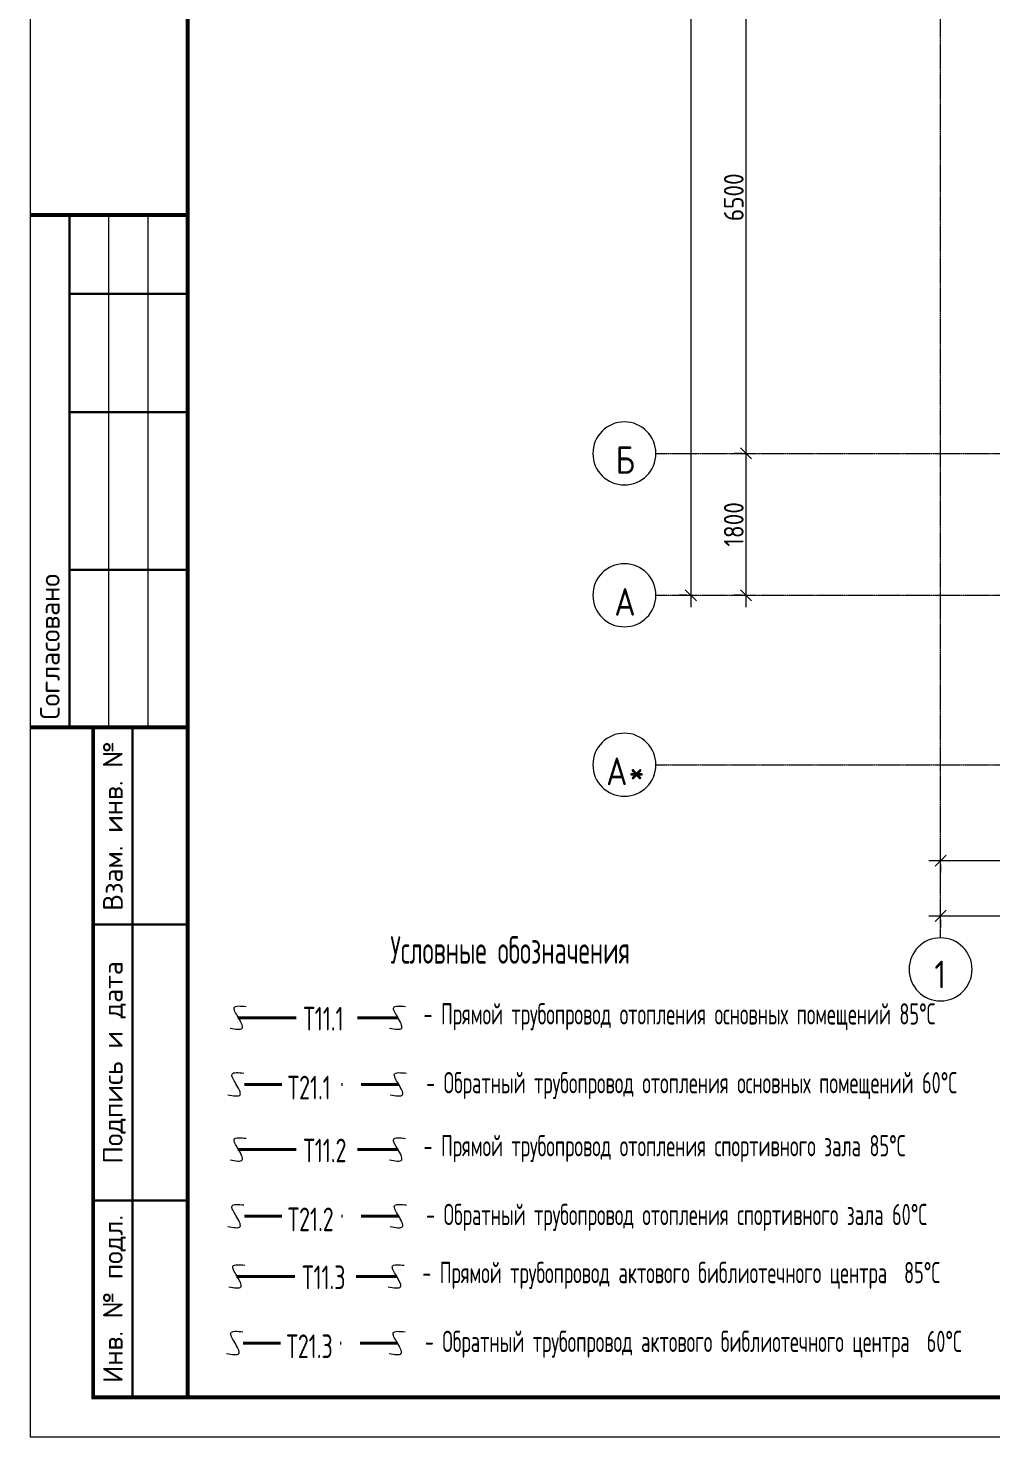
# Model space of a CAD drawing. Header units: millimetres. Extents: x -3929 to 624051, y 52832 to 514950.
# Drawn here: x 154873 to 167093, y 145707 to 163578 of the extents above; entities that cross this region are included whole.
import ezdxf
from ezdxf.enums import TextEntityAlignment as Align

# ---------------------------------------------------------------- set-up
doc = ezdxf.new("R2010")
doc.units = ezdxf.units.MM
doc.linetypes.add('ADSK_Линия сетки', pattern=[25, 20, -2.5, 0, -2.5])
doc.linetypes.add('Hidden', pattern=[7.14375, 4.7625, -2.38125])
doc.layers.add('9_Форматы', color=7, linetype='Continuous')
doc.layers.add('стояки', color=7, linetype='Continuous')
for name, color, linetype, lineweight in [('_надписи ОВ', 7, 'Continuous', 20), ('ОВ-рамка', 7, 'Continuous', 30), ('Оси', 253, 'Continuous', 9), ('Размеры', 7, 'Continuous', 9)]:
    doc.layers.add(name, color=color, linetype=linetype, lineweight=lineweight)
for name, color, linetype, true_color in [('т11.1', 1, 'Continuous', 0xff0000), ('т11.2', 7, 'Continuous', 0x6d366d), ('т11.3', 7, 'Continuous', 0xb82e00), ('т21.1', 5, 'Continuous', 0x0000ff), ('т21.2', 7, 'Continuous', 0x004285), ('т21.3', 7, 'Continuous', 0x005c45)]:
    doc.layers.add(name, color=color, linetype=linetype, true_color=true_color)
doc.styles.add('GOST Common', font='GOST_Common.ttf', dxfattribs={"width": 0.9, "height": 350})
doc.styles.add('GOST Common_1', font='GOST_Common.ttf', dxfattribs={"width": 0.9, "height": 250})
doc.styles.add('ГОСТ', font='isocpeur.ttf', dxfattribs={"width": 0.8, "height": 250})
doc.styles.add('СТИЛЬ', font='simplex.shx', dxfattribs={"width": 0.65})

# ---------------------------------------------------------------- blocks, each defined once
blk = doc.blocks.new('_Oblique')
at = {"color": 0, "linetype": 'ByBlock', "lineweight": -2}
blk.add_line((-0.5, -0.5), (0.5, 0.5), dxfattribs=at)
blk = doc.blocks.new('1 этаж')
at = {"layer": 'Оси', "color": 253, "linetype": 'ADSK_Линия сетки', "lineweight": 5}
for p, q in [((357194, -258178), (357194, -209717)), ((353580, -252032), (419810, -252032)), ((353580, -253832), (419700, -253832)), ((353580, -255982), (419700, -255982))]:
    blk.add_line(p, q, dxfattribs=at)
at = {"layer": 'Оси', "color": 253, "lineweight": 5}
for centre, start, end in [((353180, -252032), 90, 270), ((353180, -252032), 270, 90), ((353180, -253832), 90, 270), ((353180, -253832), 270, 90), ((353180, -255982), 90, 270), ((353180, -255982), 270, 90), ((357194, -258578), 0, 180), ((357194, -258578), 180, 0)]:
    blk.add_arc(centre, 400, start, end, dxfattribs=at)
at = {"layer": 'Размеры', "color": 253, "lineweight": 5}
for p, q in [((354024, -210632), (354024, -253982)), ((354724, -245382), (354724, -252182)), ((354724, -251882), (354724, -253982)), ((354674, -252032), (354574, -252032)), ((354674, -252032), (354574, -252032)), ((353974, -253832), (353874, -253832)), ((354674, -253832), (354574, -253832)), ((357044, -257198), (363844, -257198)), ((357194, -257248), (357194, -257348)), ((357044, -257898), (419194, -257898)), ((357194, -257948), (357194, -258048))]:
    blk.add_line(p, q, dxfattribs=at)
at = {"layer": 'Размеры', "color": 253, "lineweight": 5, "xscale": 141.4, "yscale": 141.4, "zscale": 141.4}
for p, rotation in [((354724, -252032), 270), ((354724, -252032), 90), ((354024, -253832), 270), ((354724, -253832), 270), ((357194, -257198), 180), ((357194, -257898), 180)]:
    blk.add_blockref('_Oblique', p, dxfattribs=dict(at, rotation=rotation))
at = {"layer": 'Оси', "color": 253, "lineweight": 5, "style": 'GOST Common', "width": 0.9}
for s, p in [('Б', (353069, -252291)), ('А', (353053, -254091)), ('А', (352949, -256241)), ('*', (353232, -256241)), ('1', (357115, -258818))]:
    blk.add_text(s, height=350, dxfattribs=at).set_placement(p)
at = {"layer": 'Размеры', "color": 253, "lineweight": 5, "char_height": 250, "attachment_point": 5, "rotation": 90, "style": 'GOST Common_1'}
for s, insert, width in [('\\A1;6500', (354569, -248782), 756.84), ('\\A1;1800', (354569, -252932), 700.59)]:
    blk.add_mtext(s, dxfattribs=dict(at, insert=insert, width=width))
blk = doc.blocks.new('*U2998')
at = {"layer": '9_Форматы', "color": 7, "linetype": 'Continuous', "lineweight": 9, "ltscale": 100}
blk.add_lwpolyline([(5, -5), (5, 589), (-836, 589), (-836, -5)], close=True, dxfattribs=at)
at = {"layer": '9_Форматы', "color": 7, "linetype": 'Continuous', "lineweight": 9, "ltscale": 100, "const_width": 0.5}
blk.add_lwpolyline([(0, 0), (0, 584), (-816, 584), (-816, 0)], close=True, dxfattribs=at)
at = {"layer": '9_Форматы', "color": 7, "linetype": 'Continuous', "lineweight": 9, "ltscale": 100}
for points, const_width in [([(-816, 150), (-836, 150)], 0.5), ([(-831, 85), (-831, 150)], 0.3), ([(-816, 140), (-831, 140)], 0.3), ([(-816, 125), (-831, 125)], 0.3), ([(-816, 105), (-831, 105)], 0.3), ([(-816, 85), (-836, 85)], 0.5), ([(-816, 0), (-828, 0), (-828, 85), (-828, 85)], 0.5), ([(-823, 0), (-823, 85)], 0.3), ([(-828, 60), (-816, 60)], 0.3), ([(-828, 25), (-816, 25)], 0.3)]:
    blk.add_lwpolyline(points, dxfattribs=dict(at, const_width=const_width))
for points in [[(-826, 85), (-826, 150)], [(-821, 85), (-821, 150)], [(-821, 85), (-821, 150)]]:
    blk.add_lwpolyline(points, dxfattribs=at)
at = {"layer": '9_Форматы', "color": 7, "linetype": 'Continuous', "lineweight": 9, "ltscale": 100, "style": 'ГОСТ'}
blk.add_text('Согласовано', height=2.5, rotation=90, dxfattribs=at).set_placement((-832.25, 86))
for s, p in [('Взам. инв. №', (-825.5, 72.5)), ('Подпись и дата', (-825.5, 42.5)), ('Инв. № подл.', (-825.5, 12.5))]:
    blk.add_text(s, height=2.5, rotation=90, dxfattribs=at).set_placement(p, align=Align.MIDDLE_CENTER)

msp = doc.modelspace()

# ---------------------------------------------------------------- linework, layer by layer
at = {"layer": '_надписи ОВ', "ltscale": 10}
for points in [[(157435.8, 150891.984), (157589.983, 150892.086), (157538.169, 151031.855), (157488.813, 151154.038), (157639.517, 151166.204)], [(159460.58, 150891.612), (159614.764, 150891.714), (159562.949, 151031.483), (159513.593, 151153.665), (159664.297, 151165.831)], [(157408.8, 150046.596), (157562.983, 150046.698), (157511.169, 150186.467), (157461.813, 150308.649), (157612.517, 150320.815)], [(159470.194, 150046.221), (159624.377, 150046.324), (159572.563, 150186.093), (159523.207, 150308.275), (159673.911, 150320.441)], [(157435.8, 149219.779), (157589.983, 149219.881), (157538.169, 149359.65), (157488.813, 149481.832), (157639.517, 149493.998)], [(159460.58, 149219.406), (159614.764, 149219.509), (159562.949, 149359.277), (159513.593, 149481.46), (159664.297, 149493.626)], [(157408.8, 148374.39), (157562.983, 148374.493), (157511.169, 148514.262), (157461.813, 148636.444), (157612.517, 148648.61)], [(159470.194, 148374.016), (159624.377, 148374.118), (159572.563, 148513.887), (159523.207, 148636.07), (159673.911, 148648.236)], [(157419.688, 147610.175), (157573.872, 147610.277), (157522.058, 147750.046), (157472.702, 147872.228), (157623.406, 147884.394)], [(159444.469, 147609.802), (159598.652, 147609.905), (159546.838, 147749.674), (159497.482, 147871.856), (159648.186, 147884.022)], [(157392.688, 146764.787), (157546.872, 146764.889), (157495.058, 146904.658), (157445.702, 147026.84), (157596.406, 147039.006)], [(159454.082, 146764.412), (159608.266, 146764.515), (159556.452, 146904.283), (159507.096, 147026.466), (159657.8, 147038.632)]]:
    msp.add_spline(points, degree=3, dxfattribs=at)
at = {"layer": 'т11.1', "lineweight": 40}
for p, q in [((158276.254, 151022.659), (157533.975, 151022.79)), ((159568.369, 151022.415), (159054.401, 151022.529))]:
    msp.add_line(p, q, dxfattribs=at)
at = {"layer": 'т11.2', "lineweight": 40}
for p, q in [((158276.254, 149350.453), (157533.975, 149350.584)), ((159568.369, 149350.21), (159054.401, 149350.324))]:
    msp.add_line(p, q, dxfattribs=at)
at = {"layer": 'т11.3', "lineweight": 40}
for p, q in [((158260.142, 147740.849), (157517.863, 147740.981)), ((159552.257, 147740.606), (159038.29, 147740.72))]:
    msp.add_line(p, q, dxfattribs=at)
at = {"layer": 'т21.1', "linetype": 'Hidden', "lineweight": 40, "ltscale": 100}
for p, q in [((158094.527, 150177.271), (157516.589, 150177.4)), ((159577.983, 150177.025), (158851.152, 150177.304))]:
    msp.add_line(p, q, dxfattribs=at)
at = {"layer": 'т21.2', "linetype": 'Hidden', "lineweight": 40, "ltscale": 100}
for p, q in [((158094.527, 148505.066), (157516.589, 148505.194)), ((159577.983, 148504.82), (158851.152, 148505.099))]:
    msp.add_line(p, q, dxfattribs=at)
at = {"layer": 'т21.3', "linetype": 'Hidden', "lineweight": 40, "ltscale": 100}
for p, q in [((158078.416, 146895.462), (157500.477, 146895.59)), ((159561.871, 146895.216), (158835.041, 146895.495))]:
    msp.add_line(p, q, dxfattribs=at)

# ---------------------------------------------------------------- block references
at = {"layer": 'ОВ-рамка', "ltscale": 100, "transparency": 33554687, "xscale": 100, "yscale": 100, "zscale": 100}
msp.add_blockref('*U2998', (238498.26, 146206.792), dxfattribs=at)
at = {"layer": 'стояки', "color": 5, "lineweight": 40}
msp.add_blockref('1 этаж', (-190738.98, 410215.433), dxfattribs=at)

# ---------------------------------------------------------------- texts
at = {"layer": '_надписи ОВ', "ltscale": 10, "style": 'СТИЛЬ', "width": 0.6}
for s, height, p in [('Условные обозначения', 350, (159471.207, 151708.329)), ('- Прямой трубопровод отопления основных помещений 85%%DС', 270, (159891.102, 150937.578)), ('- Обратный трубопровод отопления основных помещений 60%%DС', 270, (159924.347, 150064.548)), ('- Прямой трубопровод отопления спортивного зала 85%%DС', 270, (159891.102, 149265.373)), ('- Обратный трубопровод отопления спортивного зала 60%%DС', 270, (159924.347, 148392.343)), ('- Прямой трубопровод актового библиотечного центра  85%%DС', 270, (159874.991, 147655.769)), ('- Обратный трубопровод актового библиотечного центра  60%%DС', 270, (159908.235, 146782.739))]:
    msp.add_text(s, height=height, dxfattribs=at).set_placement(p)
at = {"layer": '_надписи ОВ', "ltscale": 10, "char_height": 300, "width": 16480.02357, "attachment_point": 1, "line_spacing_factor": 0.7, "style": 'СТИЛЬ'}
for s, insert in [('Т11.1', (158367.669, 151161.804)), ('Т21.1 ', (158168.569, 150287.834)), ('Т11.2', (158367.669, 149489.598)), ('Т21.2 ', (158168.569, 148615.629)), ('Т11.3', (158351.557, 147879.994)), ('Т21.3 ', (158152.457, 147006.025))]:
    msp.add_mtext(s, dxfattribs=dict(at, insert=insert))

doc.saveas('drawing.dxf')
